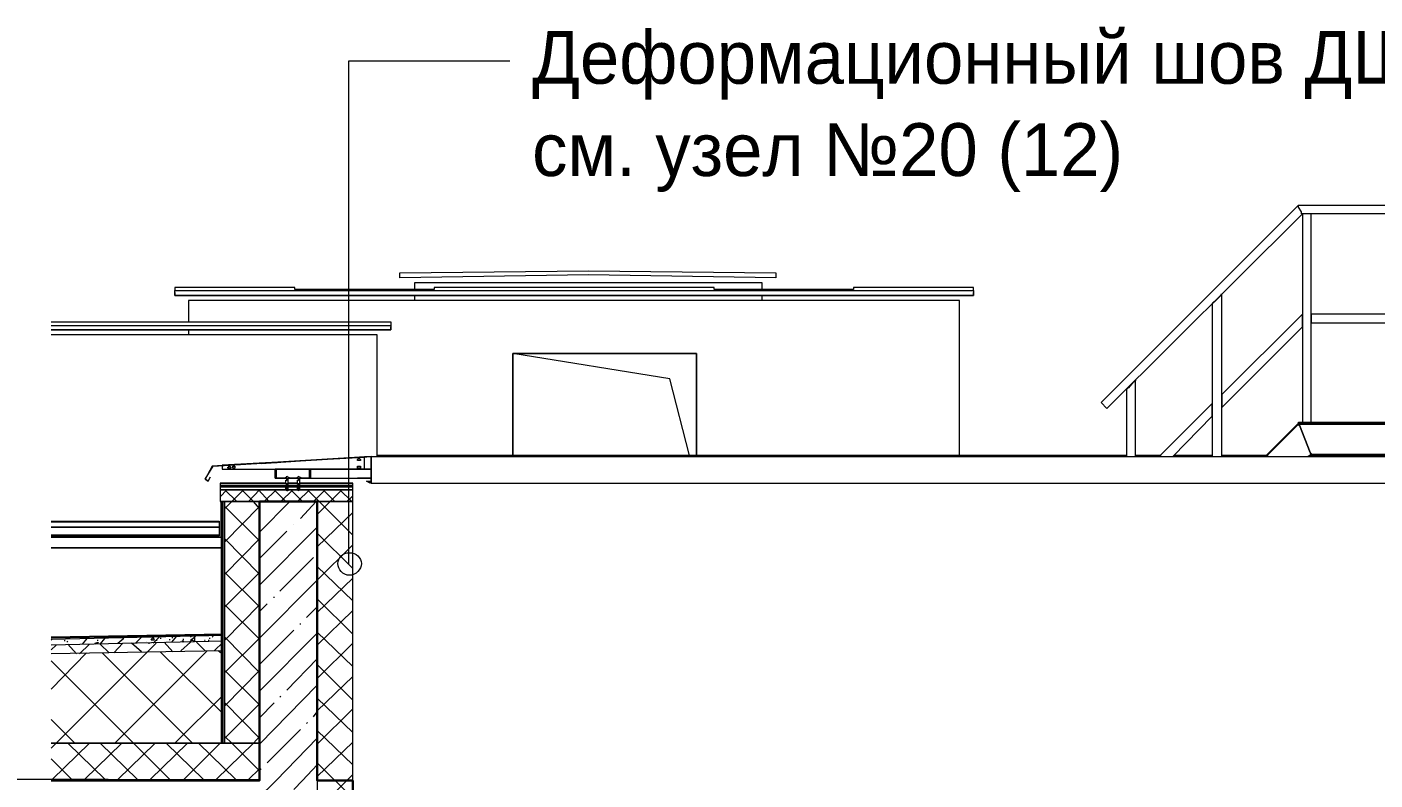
# Model space of a CAD drawing. Header units: millimetres. Extents: x 2294 to 908349, y -83289 to 219220.
# Drawn here: x 410032 to 416032, y -72083 to -68730 of the extents above; entities that cross this region are included whole.
import ezdxf

# ---------------------------------------------------------------- set-up
doc = ezdxf.new("R2010")
doc.units = ezdxf.units.MM
doc.layers.add('PDF _Геометрия', color=7, linetype='Continuous')
doc.layers.add('PDF _Текст', color=7, linetype='Continuous')

msp = doc.modelspace()

# ---------------------------------------------------------------- linework, layer by layer
at = {"layer": 'PDF _Геометрия', "lineweight": 9}
for points in [[(411464, -71123.2), (411464, -68880.6), (412180.9, -68880.6)], [(418091.3, -70423.7), (418091.3, -70428.1), (418086.9, -70428.1), (417221.3, -69562.5), (415708.8, -69562.5), (415704.4, -69562.5), (415704.4, -69558.2), (415704.4, -69553.8), (415691.3, -69531.9), (415691.3, -69527.6), (415691.3, -69523.2), (414812.6, -70401.9), (414817, -70406.3), (414834.4, -70423.7)], [(414817, -70406.3), (414834.4, -70423.7), (414838.8, -70428.1), (415708.8, -69562.5), (415704.4, -69562.5), (415704.4, -69558.2), (415704.4, -69553.8), (415691.3, -69531.9), (415691.3, -69527.6), (415691.3, -69523.2), (417238.8, -69523.2), (418117.5, -70401.9), (418113.1, -70401.9), (418113.1, -70406.3), (418108.8, -70406.3), (418091.3, -70423.7), (418108.8, -70406.3)], [(415748.1, -70493.7), (415748.1, -69562.5), (415743.7, -69562.5), (415739.4, -69562.5), (415713.1, -69562.5), (415708.8, -69562.5), (415708.8, -70493.7)], [(414244.3, -69903.5), (414244.3, -69925.4), (410690.2, -69925.4), (410690.2, -69903.5), (414244.3, -69903.5), (414244.3, -69890.4), (413711, -69890.4), (413711, -69899.2), (413090.2, -69899.2), (413090.2, -69890.4), (411844.3, -69890.4), (411844.3, -69899.2), (411223.5, -69899.2), (411223.5, -69890.4), (410690.2, -69890.4), (410690.2, -69903.5)], [(411223.5, -69899.2), (411844.3, -69899.2)], [(413304.4, -69899.2), (413304.4, -69868.6), (411756.9, -69868.6), (411756.9, -69899.2)], [(413090.2, -69899.2), (413711, -69899.2)], [(410690.2, -69912.3), (410690.2, -69925.4), (414244.3, -69925.4), (414244.3, -69912.3)], [(414183.1, -70637.9), (414183.1, -69947.2), (410751.4, -69947.2), (410751.4, -70043.4)], [(411756.9, -69925.4), (411756.9, -69947.2)], [(413304.4, -69947.2), (413304.4, -69925.4)], [(415350.3, -70642.3), (415350.3, -69921), (415345.9, -69921), (415345.9, -69925.4), (415341.6, -69929.8), (415315.3, -69956), (415311, -69956), (415311, -69960.4), (415306.6, -69960.4), (415306.6, -70642.3)], [(410139.4, -70043.4), (411651.9, -70043.4), (411651.9, -70060.9), (410139.4, -70060.9)], [(411651.9, -70060.9), (411651.9, -70078.4), (410139.4, -70078.4), (411651.9, -70078.4), (411651.9, -70065.3)], [(410751.4, -70078.4), (410751.4, -70100.2)], [(411590.7, -70642.3), (411590.7, -70100.2), (410139.4, -70100.2)], [(412980.9, -70637.9), (412893.5, -70297), (412194, -70183.3)], [(414965.6, -70642.3), (414965.6, -70301.3), (414965.6, -70305.7), (414961.2, -70310.1), (414956.9, -70310.1), (414935, -70336.3), (414930.6, -70336.3), (414930.6, -70340.7), (414926.3, -70340.7), (414926.3, -70345.1), (414926.3, -70642.3)], [(415131.7, -70642.3), (415306.6, -70463.1), (415306.6, -70458.7), (415306.6, -70454.3), (415306.6, -70419.4), (415306.6, -70415), (415306.6, -70410.6), (415306.6, -70406.3), (415070.5, -70642.3)], [(415542.6, -70642.3), (415691.3, -70493.7), (415691.3, -70498.1), (415691.3, -70493.7), (417238.8, -70493.7), (417238.8, -70498.1), (417234.4, -70498.1), (417234.4, -70502.4), (417182, -70624.8), (417182, -70629.2), (417182, -70633.6), (417177.6, -70633.6), (417177.6, -70637.9), (415748.1, -70637.9), (415748.1, -70633.6), (415748.1, -70629.2), (415743.7, -70624.8), (415695.6, -70502.4), (415691.3, -70502.4), (415691.3, -70498.1), (417234.4, -70498.1), (417238.8, -70498.1), (417238.8, -70493.7), (417387.4, -70642.3)], [(415547, -70642.3), (415691.3, -70498.1), (415691.3, -70502.4), (415695.6, -70502.4), (415743.7, -70624.8), (415743.7, -70629.2), (415748.1, -70629.2), (415748.1, -70633.6), (415748.1, -70637.9), (415743.7, -70642.3)], [(415691.3, -70493.7), (415691.3, -70493.7)], [(415691.3, -70493.7), (415691.3, -70493.7)], [(415739.4, -70493.7), (415713.1, -70493.7)], [(411074.9, -70672.9), (411533.9, -70642.3), (411564.5, -70642.3), (438458.4, -70642.3), (438489, -70642.3), (439109.8, -70681.7)], [(411564.5, -70642.3), (411533.9, -70646.7)], [(411542.7, -70751.6), (411564.5, -70756), (411564.5, -70642.3), (411564.5, -70760.4), (438458.4, -70760.4), (438458.4, -70642.3), (438489, -70646.7)], [(414926.3, -70637.9), (411590.7, -70637.9)], [(415079.3, -70637.9), (414965.6, -70637.9)], [(415306.6, -70637.9), (415136.1, -70637.9)], [(415547, -70637.9), (415350.3, -70637.9)], [(415555.8, -70637.9), (415551.4, -70637.9)], [(417190.7, -70642.3), (417182, -70633.6), (415748.1, -70633.6), (415735, -70642.3)], [(415743.7, -70637.9), (415743.7, -70637.9)], [(415748.1, -70633.6), (415748.1, -70633.6)], [(415748.1, -70633.6), (415748.1, -70633.6)], [(411188.6, -70738.5), (411136.1, -70738.5), (411136.1, -70699.2)], [(411289.1, -70738.5), (411289.1, -70699.2), (411140.5, -70699.2), (411140.5, -70738.5)], [(411188.6, -70738.5), (411140.5, -70738.5), (411188.6, -70738.5)], [(411241, -70738.5), (411192.9, -70738.5)], [(411293.5, -70738.5), (411245.4, -70738.5)], [(411533.9, -70699.2), (411564.5, -70699.2), (411293.5, -70699.2), (411293.5, -70738.5), (411564.5, -70738.5), (411503.3, -70738.5)], [(411184.2, -70760.4), (410891.3, -70760.4), (410891.3, -70764.7), (410891.3, -70773.5), (410891.3, -70791), (411481.5, -70791), (411481.5, -70773.5), (411481.5, -70764.7), (411481.5, -70760.4), (411245.4, -70760.4)], [(411481.5, -70764.7), (410891.3, -70764.7)], [(411481.5, -70773.5), (410891.3, -70773.5)], [(411192.9, -70764.7), (411184.2, -70764.7)], [(411192.9, -70747.2), (411188.6, -70747.2)], [(411188.6, -70791), (411188.6, -70764.7), (411192.9, -70791)], [(411236.6, -70760.4), (411192.9, -70760.4)], [(411245.4, -70764.7), (411236.6, -70764.7)], [(411245.4, -70747.2), (411241, -70747.2)], [(411241, -70791), (411241, -70764.7), (411241, -70791), (411245.4, -70791)], [(411560.1, -70760.4), (411542.7, -70751.6), (411564.5, -70751.6)], [(410139.4, -71000.8), (410895.7, -71000.8), (410895.7, -70843.4)], [(410900, -71918.8), (410900, -70843.4)], [(410904.4, -71918.8), (410904.4, -70843.4)], [(410913.1, -71918.8), (410913.1, -70843.4)], [(410139.4, -70930.8), (410886.9, -70930.8), (410886.9, -70935.2), (410886.9, -70957.1), (410886.9, -70992), (410886.9, -70996.4), (410139.4, -70996.4)], [(410886.9, -70935.2), (410139.4, -70935.2)], [(410886.9, -70992), (410139.4, -70992)], [(410139.4, -72084.9), (411066.2, -72084.9), (411066.2, -72080.6), (411066.2, -71918.8), (410139.4, -71918.8), (410904.4, -71918.8), (410904.4, -71507.9), (410904.4, -71464.2), (410904.4, -71437.9), (410904.4, -71433.6), (410139.4, -71446.7)], [(410392.9, -72080.6), (409767.8, -72080.6), (409601.7, -72080.6), (409601.7, -71770.2), (408775.4, -71770.2)]]:
    msp.add_lwpolyline(points, dxfattribs=at)
for points in [[(412530.6, -69816.1), (413365.6, -69824.8), (413365.6, -69846.7), (412530.6, -69833.6), (411691.3, -69846.7), (411691.3, -69824.8)], [(415708.8, -70065.3), (415708.8, -70060.9), (415708.8, -70056.5), (415708.8, -70052.2), (415708.8, -70017.2), (415708.8, -70012.8), (415708.8, -70008.4), (415350.3, -70366.9), (415350.3, -70371.3), (415350.3, -70375.7), (415350.3, -70410.6), (415350.3, -70415), (415350.3, -70419.4), (415350.3, -70423.7)], [(416443.2, -70047.8), (416443.2, -70043.4), (416443.2, -70039), (416443.2, -70017.2), (416443.2, -70012.8), (416443.2, -70008.4), (415748.1, -70008.4), (415748.1, -70012.8), (415748.1, -70017.2), (415748.1, -70039), (415748.1, -70043.4), (415748.1, -70047.8)], [(412194, -70183.3), (412194, -70637.9), (412194, -70183.3), (413011.5, -70183.3), (413011.5, -70637.9), (413011.5, -70183.3)], [(417238.8, -70489.3), (417238.8, -70493.7), (415691.3, -70493.7), (415691.3, -70489.3)], [(410900, -70681.7), (410900, -70699.2), (411533.9, -70699.2), (411533.9, -70646.7)], [(411503.3, -70655.4), (411507.7, -70651.1), (411512.1, -70651.1), (411516.4, -70655.4), (411516.4, -70659.8), (411512.1, -70659.8), (411507.7, -70659.8), (411503.3, -70659.8)], [(410926.3, -70690.4), (410930.6, -70690.4), (410930.6, -70686), (410935, -70686), (410939.4, -70690.4), (410939.4, -70694.8), (410935, -70694.8), (410930.6, -70694.8), (410926.3, -70694.8)], [(410948.1, -70690.4), (410948.1, -70686), (410952.5, -70686), (410956.9, -70686), (410956.9, -70690.4), (410956.9, -70694.8), (410952.5, -70694.8), (410948.1, -70694.8)], [(411188.6, -70729.8), (411192.9, -70734.1), (411197.3, -70734.1), (411197.3, -70738.5), (411192.9, -70738.5), (411192.9, -70747.2), (411192.9, -70764.7), (411192.9, -70769.1), (411192.9, -70773.5), (411192.9, -70777.8), (411192.9, -70782.2), (411192.9, -70786.6), (411192.9, -70791), (411192.9, -70795.3), (411188.6, -70795.3), (411188.6, -70791), (411184.2, -70791), (411184.2, -70786.6), (411184.2, -70782.2), (411184.2, -70777.8), (411188.6, -70777.8), (411188.6, -70773.5), (411184.2, -70773.5), (411188.6, -70773.5), (411188.6, -70769.1), (411184.2, -70769.1), (411188.6, -70769.1), (411188.6, -70764.7), (411184.2, -70764.7), (411184.2, -70747.2), (411188.6, -70747.2), (411188.6, -70738.5), (411184.2, -70738.5), (411184.2, -70734.1), (411188.6, -70734.1), (411188.6, -70729.8), (411188.6, -70734.1)], [(411241, -70738.5), (411192.9, -70738.5)], [(411241, -70729.8), (411245.4, -70734.1), (411249.8, -70734.1), (411249.8, -70738.5), (411245.4, -70738.5), (411245.4, -70747.2), (411245.4, -70764.7), (411245.4, -70769.1), (411245.4, -70773.5), (411245.4, -70777.8), (411245.4, -70782.2), (411245.4, -70786.6), (411245.4, -70791), (411241, -70795.3), (411241, -70791), (411236.6, -70791), (411236.6, -70786.6), (411236.6, -70782.2), (411236.6, -70777.8), (411236.6, -70773.5), (411236.6, -70769.1), (411241, -70769.1), (411241, -70764.7), (411236.6, -70764.7), (411236.6, -70747.2), (411241, -70747.2), (411241, -70738.5), (411236.6, -70738.5), (411236.6, -70734.1), (411241, -70734.1), (411241, -70729.8), (411241, -70734.1)], [(411289.1, -70738.5), (411245.4, -70738.5)], [(411503.3, -70690.4), (411503.3, -70686), (411507.7, -70686), (411512.1, -70686), (411516.4, -70686), (411516.4, -70690.4), (411516.4, -70694.8), (411512.1, -70694.8), (411507.7, -70694.8), (411503.3, -70694.8)], [(410891.3, -70843.4), (411481.5, -70843.4), (411481.5, -70791), (410891.3, -70791)], [(411066.2, -71918.8), (411066.2, -70843.4), (410913.1, -70843.4), (410904.4, -70843.4), (410900, -70843.4), (410895.7, -70843.4), (410895.7, -71918.8), (410900, -71918.8), (410904.4, -71918.8), (410913.1, -71918.8)], [(411324.1, -70843.4), (411324.1, -75717.7), (411481.5, -75717.7), (411481.5, -70843.4)], [(410139.4, -70957.1), (410886.9, -70957.1)], [(410139.4, -71048.9), (410895.7, -71048.9)]]:
    msp.add_lwpolyline(points, close=True, dxfattribs=at)
at = {"layer": 'PDF _Геометрия', "lineweight": 20}
for points in [[(410825.7, -70742.9), (410838.8, -70751.6), (410847.6, -70734.1), (410838.8, -70751.6), (410825.7, -70742.9), (410860.7, -70686), (411564.5, -70642.3), (411564.5, -70756), (411542.7, -70751.6), (411564.5, -70760.4), (411564.5, -70642.3), (410856.3, -70686)], [(411136.1, -70699.2), (411136.1, -70738.5), (411188.6, -70738.5), (411140.5, -70738.5), (411140.5, -70699.2)], [(411192.9, -70738.5), (411241, -70738.5)], [(411245.4, -70738.5), (411293.5, -70738.5), (411293.5, -70699.2), (411289.1, -70699.2), (411289.1, -70738.5)]]:
    msp.add_lwpolyline(points, close=True, dxfattribs=at)
at = {"layer": 'PDF _Геометрия', "color": 250, "lineweight": 9, "true_color": 0x1d1d1d}
for points in [[(410952.5, -70681.7), (410956.9, -70677.3)], [(411018.1, -70677.3), (411018.1, -70677.3)], [(411140.5, -70668.6), (411144.8, -70668.6)], [(411206, -70664.2), (411206, -70664.2)], [(411332.8, -70655.4), (411332.8, -70655.4)], [(411394, -70655.4), (411394, -70651.1)], [(411520.8, -70646.7), (411520.8, -70642.3)], [(411564.5, -70659.8), (411564.5, -70659.8)], [(410891.3, -70821.6), (410921.9, -70791)], [(410913.1, -70874), (410943.7, -70843.4), (410996.2, -70791)], [(410965.6, -70843.4), (410913.1, -70791)], [(411066.2, -70874), (411039.9, -70843.4), (410987.5, -70791)], [(411018.1, -70843.4), (411066.2, -70791)], [(411109.9, -70843.4), (411061.8, -70791)], [(411088, -70843.4), (411140.5, -70791)], [(411184.2, -70843.4), (411131.7, -70791)], [(411162.3, -70843.4), (411214.8, -70791)], [(411258.5, -70843.4), (411206, -70791)], [(411236.6, -70843.4), (411289.1, -70791)], [(411481.5, -70992), (411332.8, -70843.4), (411280.4, -70791)], [(411306.6, -70843.4), (411359, -70791)], [(411324.1, -70900.2), (411380.9, -70843.4), (411433.4, -70791)], [(411402.8, -70843.4), (411350.3, -70791)], [(411481.5, -70847.8), (411477.1, -70843.4), (411424.6, -70791)], [(410891.3, -70843.4), (410891.3, -70843.4)], [(411066.2, -70978.9), (411201.7, -70843.4)], [(411066.2, -70860.9), (411070.5, -70856.5)], [(411249.8, -70917.7), (411319.7, -70843.4)], [(411455.2, -70843.4), (411481.5, -70817.2)], [(410913.1, -71022.6), (411066.2, -70865.3)], [(411066.2, -71018.3), (410913.1, -70865.3)], [(411324.1, -71044.5), (411481.5, -70891.5)], [(411066.2, -71215), (411324.1, -70957.1)], [(411066.2, -71097), (411188.6, -70974.6)], [(411219.2, -70944), (411219.2, -70944)], [(410913.1, -71166.9), (411066.2, -71009.5)], [(411066.2, -71166.9), (410913.1, -71009.5)], [(410913.1, -71604.1), (411066.2, -71451.1), (411324.1, -71193.1), (411481.5, -71035.8)], [(411481.5, -71140.7), (411324.1, -70983.3)], [(411158, -71241.2), (411306.6, -71092.6)], [(410913.1, -71311.2), (411066.2, -71158.2)], [(411066.2, -71311.2), (410913.1, -71158.2)], [(411481.5, -71284.9), (411324.1, -71131.9)], [(411324.1, -71337.4), (411481.5, -71184.4)], [(411131.7, -71271.8), (411131.7, -71267.5)], [(411481.5, -71433.6), (411324.1, -71276.2)], [(410913.1, -71459.8), (411066.2, -71302.4)], [(411066.2, -71455.4), (410913.1, -71302.4)], [(411066.2, -71333), (411101.1, -71298.1)], [(411276, -71359.3), (411324.1, -71311.2)], [(411324.1, -71481.7), (411481.5, -71328.7)], [(411249.8, -71389.9), (411249.8, -71385.5)], [(410139.4, -71459.8), (410143.7, -71455.4)], [(410200.6, -71464.2), (410200.6, -71459.8)], [(410279.3, -71477.3), (410301.1, -71451.1)], [(410344.8, -71459.8), (410349.2, -71459.8)], [(410397.3, -71516.6), (410358, -71477.3), (410379.8, -71451.1)], [(410436.6, -71472.9), (410462.9, -71451.1)], [(410515.3, -71472.9), (410541.6, -71446.7)], [(410532.8, -71446.7), (410532.8, -71446.7)], [(410594, -71472.9), (410620.3, -71446.7)], [(410607.1, -71459.8), (410611.5, -71459.8)], [(410624.6, -71451.1), (410629, -71451.1)], [(410668.3, -71459.8), (410668.3, -71455.4)], [(410677.1, -71468.5), (410698.9, -71442.3)], [(410677.1, -71451.1), (410681.5, -71446.7)], [(410720.8, -71468.5), (410725.2, -71459.8), (410729.5, -71468.5)], [(410725.2, -71455.4), (410729.5, -71455.4)], [(410755.8, -71468.5), (410782, -71442.3)], [(410760.1, -71446.7), (410764.5, -71442.3)], [(410821.3, -71459.8), (410825.7, -71459.8)], [(410838.8, -71459.8), (410843.2, -71459.8)], [(410843.2, -71451.1), (410847.6, -71451.1)], [(410856.3, -71446.7), (410860.7, -71442.3)], [(411066.2, -71604.1), (410913.1, -71446.7)], [(411066.2, -71687.1), (411324.1, -71429.2)], [(411070.5, -71564.7), (411219.2, -71416.1)], [(411481.5, -71577.8), (411324.1, -71424.8)], [(410139.4, -71940.7), (410161.2, -71918.8), (410567.8, -71512.3), (410607.1, -71472.9)], [(410139.4, -71503.5), (410161.2, -71481.7)], [(410296.8, -71516.6), (410139.4, -71678.4)], [(410209.3, -71468.5), (410213.7, -71464.2)], [(410253, -71521), (410213.7, -71477.3)], [(410239.9, -71477.3), (410239.9, -71477.3)], [(410266.2, -71521), (410309.9, -71477.3)], [(410340.5, -71477.3), (410336.1, -71472.9), (410349.2, -71468.5), (410344.8, -71477.3)], [(410768.9, -71918.8), (410366.7, -71516.6)], [(410419.2, -71516.6), (410458.5, -71472.9)], [(410834.5, -71507.9), (410423.5, -71918.8)], [(410541.6, -71512.3), (410497.8, -71472.9)], [(410563.4, -71464.2), (410563.4, -71464.2)], [(410572.2, -71472.9), (410576.5, -71472.9)], [(410904.4, -71787.7), (410624.6, -71512.3)], [(410681.5, -71512.3), (410642.1, -71468.5)], [(410716.4, -71507.9), (410760.1, -71468.5)], [(410738.3, -71468.5), (410738.3, -71468.5)], [(410825.7, -71507.9), (410786.4, -71468.5)], [(410865.1, -71507.9), (410904.4, -71468.5)], [(410904.4, -71525.4), (410882.5, -71507.9)], [(411324.1, -71630.3), (411481.5, -71472.9)], [(410668.3, -72080.6), (410506.6, -71918.8), (410139.4, -71551.6)], [(411188.6, -71682.8), (411324.1, -71542.9)], [(411481.5, -71726.5), (411324.1, -71569.1)], [(410913.1, -71752.7), (411066.2, -71595.3)], [(411066.2, -71748.3), (410913.1, -71595.3)], [(411324.1, -71774.6), (411481.5, -71621.6)], [(411066.2, -71923.2), (411324.1, -71660.9)], [(410904.4, -71704.6), (410690.2, -71918.8)], [(411066.2, -71897), (410913.1, -71739.6)], [(410913.1, -71897), (411066.2, -71744)], [(411066.2, -71805.2), (411131.7, -71739.6)], [(411158, -71713.4), (411162.3, -71709)], [(411481.5, -71870.7), (411324.1, -71717.7)], [(410244.3, -71918.8), (410139.4, -71813.9)], [(411306.6, -71800.8), (411324.1, -71778.9)], [(411324.1, -71923.2), (411481.5, -71765.8)], [(411101.1, -72006.3), (411249.8, -71857.6)], [(411276, -71831.4), (411280.4, -71827)], [(411481.5, -72015), (411324.1, -71862)], [(410143.7, -72080.6), (410309.9, -71918.8)], [(410379.8, -72080.6), (410213.7, -71918.8)], [(410288, -72080.6), (410454.1, -71918.8)], [(410524.1, -72080.6), (410358, -71918.8)], [(410436.6, -72080.6), (410602.8, -71918.8)], [(410580.9, -72080.6), (410747, -71918.8)], [(410817, -72080.6), (410650.9, -71918.8)], [(410729.5, -72080.6), (410891.3, -71918.8)], [(410961.2, -72080.6), (410795.1, -71918.8)], [(410873.8, -72080.6), (411039.9, -71918.8), (411066.2, -71888.2)], [(410891.3, -72329.7), (411140.5, -72084.9), (411324.1, -71897)], [(411066.2, -72041.2), (410943.7, -71918.8), (410913.1, -71888.2)], [(411324.1, -72067.5), (411481.5, -71914.4)], [(410231.2, -72080.6), (410139.4, -71988.8)], [(411018.1, -72080.6), (411066.2, -72032.5)], [(411070.5, -72036.9), (411074.9, -72032.5)], [(411219.2, -72124.3), (411258.5, -72084.9), (411324.1, -72015)], [(411481.5, -72163.6), (411324.1, -72006.3)], [(411324.1, -72216.1), (411481.5, -72058.7)]]:
    msp.add_lwpolyline(points, dxfattribs=at)
at = {"layer": 'PDF _Геометрия', "color": 250, "lineweight": 9, "true_color": 0x191919}
msp.add_lwpolyline([(410891.3, -70777.8), (411481.5, -70777.8)], dxfattribs=at)
at = {"layer": 'PDF _Геометрия', "lineweight": 30}
msp.add_lwpolyline([(411066.2, -72329.7), (411066.2, -72570.2), (411324.1, -72570.2), (411324.1, -72329.7), (411481.5, -72329.7), (411481.5, -72084.9), (411324.1, -72084.9), (411324.1, -70843.4), (411066.2, -70843.4), (411066.2, -72084.9), (410139.4, -72084.9)], dxfattribs=at)
at = {"layer": 'PDF _Геометрия', "lineweight": 20}
for points in [[(410139.4, -71455.4), (410904.4, -71437.9), (410139.4, -71451.1)], [(410904.4, -71464.2), (410139.4, -71481.7)], [(410904.4, -71507.9), (410139.4, -71521)], [(410139.4, -72080.6), (411066.2, -72080.6)]]:
    msp.add_lwpolyline(points, dxfattribs=at)
at = {"layer": 'PDF _Геометрия', "color": 250, "lineweight": 9, "true_color": 0x1d1d1d}
for points in [[(410594, -71446.7), (410598.4, -71459.8), (410585.3, -71459.8)], [(410777.6, -71464.2), (410760.1, -71459.8), (410777.6, -71446.7)]]:
    msp.add_lwpolyline(points, close=True, dxfattribs=at)
at = {"layer": 'PDF _Геометрия', "lineweight": 9}
for points in [[(411415.9, -71118.8), (411415.9, -71092.6), (411437.7, -71070.7), (411468.3, -71070.7)], [(411415.9, -71118.8), (411415.9, -71092.6), (411437.7, -71070.7), (411468.3, -71070.7)], [(411468.3, -71070.7), (411494.6, -71070.7), (411520.8, -71092.6), (411520.8, -71118.8)], [(411468.3, -71070.7), (411494.6, -71070.7), (411520.8, -71092.6), (411520.8, -71118.8)], [(411468.3, -71171.3), (411437.7, -71171.3), (411415.9, -71145.1), (411415.9, -71118.8)], [(411468.3, -71171.3), (411437.7, -71171.3), (411415.9, -71145.1), (411415.9, -71118.8)], [(411520.8, -71118.8), (411520.8, -71145.1), (411494.6, -71171.3), (411468.3, -71171.3)], [(411520.8, -71118.8), (411520.8, -71145.1), (411494.6, -71171.3), (411468.3, -71171.3)]]:
    msp.add_open_spline(points, degree=3, dxfattribs=at)

# ---------------------------------------------------------------- texts
at = {"layer": 'PDF _Текст', "char_height": 235.287, "attachment_point": 4, "style": ''}
for s, insert in [('Деформационный шов ДШ-3', (412280.2, -68900.8)), ('см. узел №20 (12)', (412280.2, -69311.7))]:
    msp.add_mtext(s, dxfattribs=dict(at, insert=insert))

doc.saveas('drawing.dxf')
